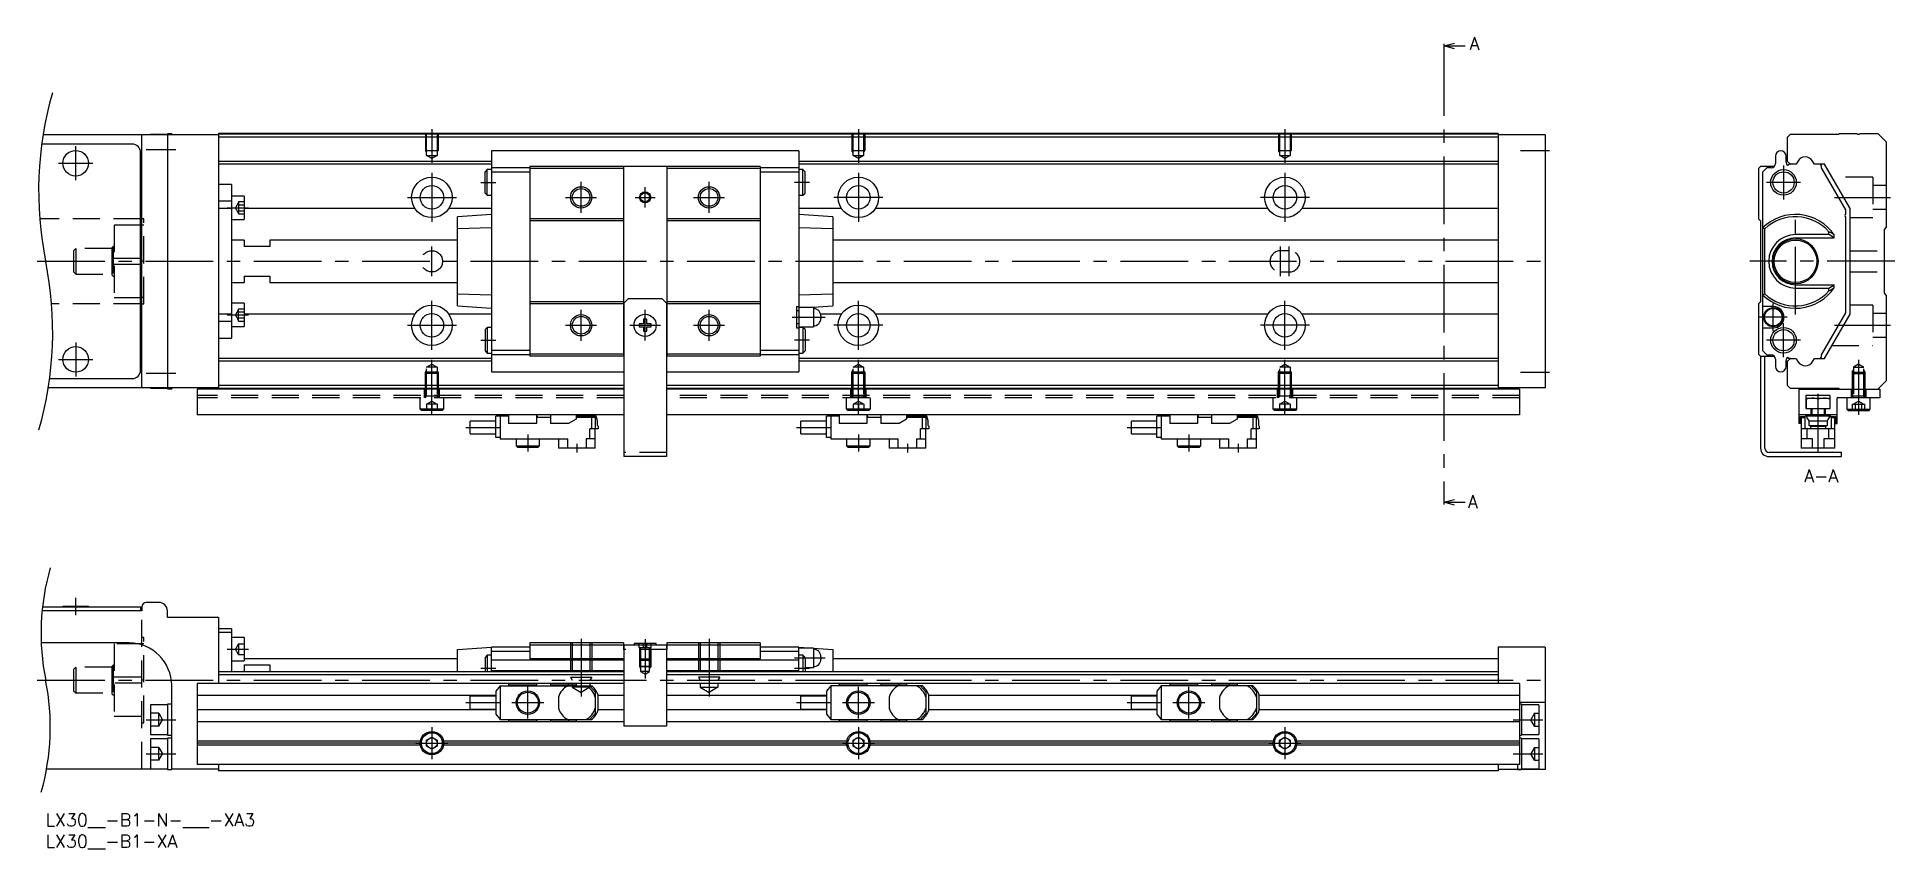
# Model space of a CAD drawing. Extents: x -2 to 434, y -8 to 182.
import ezdxf

# ---------------------------------------------------------------- set-up
doc = ezdxf.new("R2010")
doc.units = 0
doc.header["$LTSCALE"] = 0.5
doc.linetypes.add('CENTER', pattern=[50.8, 31.75, -6.35, 6.35, -6.35])
doc.linetypes.add('DASHED', pattern=[19.05, 12.7, -6.35])
for name, color, linetype in [('MSM_CENTER', 1, 'CENTER'), ('MSM_CONTINUOUS', 7, 'CONTINUOUS'), ('MSM_DASHED', 4, 'DASHED'), ('MSM_NARROW', 5, 'CONTINUOUS'), ('MSM_PART_NUMBER', 7, 'CONTINUOUS')]:
    doc.layers.add(name, color=color, linetype=linetype)
doc.styles.get("Standard").update_dxf_attribs({"font": 'txt.shx', "height": 3, "bigfont": 'bigfont.shx'})

msp = doc.modelspace()

# ---------------------------------------------------------------- linework, layer by layer
at = {"layer": 'MSM_CENTER'}
for p, q in [((327.8, 179.5), (327.8, 73.5)), ((90.54, 160.5), (90.54, 152.59)), ((190.54, 160.5), (190.54, 152.59)), ((290.54, 160.5), (290.54, 152.59)), ((3.04, 152.5), (11.04, 152.5)), ((7.04, 148.5), (7.04, 156.5)), ((23.54, 155.75), (30.54, 155.75)), ((345.79, 155.5), (352.54, 155.5)), ((90.54, 150.25), (90.54, 138.75)), ((125.54, 140.88), (125.54, 148.13)), ((155.54, 140.88), (155.54, 148.13)), ((190.54, 150.25), (190.54, 138.75)), ((290.54, 150.25), (290.54, 138.75)), ((407.44, 152), (407.44, 144)), ((84.79, 144.5), (96.29, 144.5)), ((102.04, 148), (105.54, 148)), ((121.91, 144.5), (129.16, 144.5)), ((138.17, 144.5), (142.9, 144.5)), ((140.54, 142.14), (140.54, 146.87)), ((151.91, 144.5), (159.16, 144.5)), ((179.04, 148), (175.54, 148)), ((196.29, 144.5), (184.79, 144.5)), ((296.29, 144.5), (284.79, 144.5)), ((411.44, 148), (403.44, 148)), ((419.36, 144.5), (432.54, 144.5)), ((42.54, 142.06), (47.54, 142.06)), ((410.24, 117), (410.24, 142)), ((90.54, 126), (90.54, 133)), ((289.54, 126), (289.54, 133)), ((291.54, 126), (291.54, 133)), ((-2, 129.5), (353.54, 129.5)), ((433.54, 129.5), (399.54, 129.5)), ((90.54, 108.75), (90.54, 120.25)), ((125.54, 110.88), (125.54, 118.12)), ((140.54, 110.9), (140.54, 118.1)), ((155.54, 110.88), (155.54, 118.12)), ((190.54, 108.75), (190.54, 120.25)), ((290.54, 108.75), (290.54, 120.25)), ((405.04, 113.15), (405.04, 119.65)), ((42.54, 116.94), (47.54, 116.94)), ((84.79, 114.5), (96.29, 114.5)), ((121.91, 114.5), (129.16, 114.5)), ((136.94, 114.5), (144.14, 114.5)), ((151.91, 114.5), (159.16, 114.5)), ((175.04, 116.4), (182.74, 116.4)), ((196.29, 114.5), (184.79, 114.5)), ((296.29, 114.5), (284.79, 114.5)), ((408.29, 116.4), (401.79, 116.4)), ((407.44, 107), (407.44, 115)), ((419.36, 114.5), (432.54, 114.5)), ((7.04, 110.5), (7.04, 102.5)), ((102.04, 111), (105.54, 111)), ((179.04, 111), (175.54, 111)), ((411.44, 111), (403.44, 111)), ((3.04, 106.5), (11.04, 106.5)), ((90.54, 93.5), (90.54, 106.41)), ((190.54, 93.5), (190.54, 106.41)), ((290.54, 93.5), (290.54, 106.41)), ((425.04, 106.41), (425.04, 93.5)), ((23.54, 103.25), (30.54, 103.25)), ((345.79, 103.5), (352.54, 103.5)), ((415.54, 84.7), (415.54, 98.4)), ((98.54, 90.55), (106.54, 90.55)), ((113.04, 88.9), (113.04, 84.9)), ((176.04, 90.55), (184.04, 90.55)), ((190.54, 88.9), (190.54, 84.9)), ((253.54, 90.55), (261.54, 90.55)), ((268.04, 88.9), (268.04, 84.9)), ((124.54, 86.7), (124.54, 84.7)), ((202.04, 86.7), (202.04, 84.7)), ((279.54, 86.7), (279.54, 84.7)), ((7.04, 46.5), (7.04, 50.6)), ((125.54, 41), (125.54, 27.41)), ((140.54, 40.9), (140.54, 31.69)), ((155.54, 41), (155.54, 27.41)), ((42.54, 38.55), (47.54, 38.55)), ((175.54, 36.5), (182.74, 36.5)), ((-2, 31.3), (353.54, 31.3)), ((102.04, 34.1), (105.54, 34.1)), ((175.54, 34.1), (179.04, 34.1)), ((113.04, 22.25), (113.04, 29.75)), ((190.54, 22.25), (190.54, 29.75)), ((268.04, 22.25), (268.04, 29.75)), ((23.54, 22), (30.54, 22)), ((98.54, 26), (106.54, 26)), ((109.29, 26), (116.79, 26)), ((176.04, 26), (184.04, 26)), ((186.79, 26), (194.29, 26)), ((253.54, 26), (261.54, 26)), ((264.29, 26), (271.79, 26)), ((344.04, 22), (351.04, 22)), ((90.54, 20.25), (90.54, 12.75)), ((190.54, 20.25), (190.54, 12.75)), ((290.54, 20.25), (290.54, 12.75)), ((23.54, 14), (30.54, 14)), ((86.79, 16.5), (94.29, 16.5)), ((186.79, 16.5), (194.29, 16.5)), ((286.79, 16.5), (294.29, 16.5)), ((344.04, 14), (351.04, 14))]:
    msp.add_line(p, q, dxfattribs=at)
at = {"layer": 'MSM_CONTINUOUS'}
for p, q in [((327.8, 180), (330.3, 180.67)), ((327.8, 180.5), (327.8, 179.5)), ((330.3, 179.33), (327.8, 180)), ((327.8, 180), (332.8, 180)), ((20.24, 157), (-0.92, 157)), ((40.54, 159.2), (-0.59, 159.2)), ((22.54, 99.8), (22.54, 159.2)), ((24.54, 159.25), (24.54, 159.2)), ((28.54, 159.25), (24.54, 159.25)), ((29.54, 159.4), (28.54, 159.4)), ((28.54, 159.4), (28.54, 99.6)), ((29.54, 159.4), (29.54, 159.2)), ((340.54, 159.5), (40.54, 159.5)), ((40.54, 159.5), (40.54, 99.5)), ((340.54, 159.3), (40.54, 159.3)), ((340.54, 158.6), (40.54, 158.6)), ((340.54, 159.5), (340.54, 99.5)), ((351.54, 159.2), (340.54, 159.2)), ((351.54, 159.2), (351.54, 99.8)), ((408.34, 158.6), (409.04, 159.3)), ((408.34, 152.95), (408.34, 158.6)), ((409.04, 159.3), (420.34, 159.3)), ((420.34, 159.3), (420.54, 159.5)), ((420.54, 159.5), (424.64, 159.5)), ((425.44, 159.5), (429.54, 159.5)), ((429.54, 159.5), (431.54, 157.5)), ((431.54, 157.5), (431.54, 137.5)), ((22.24, 104), (22.24, 155)), ((104.54, 152.95), (40.54, 152.95)), ((176.54, 155.4), (104.54, 155.4)), ((104.54, 155.4), (104.54, 103.6)), ((176.54, 155.4), (176.54, 103.6)), ((340.54, 152.95), (176.54, 152.95)), ((405.54, 154.15), (405.54, 152.45)), ((408.04, 152.75), (408.04, 154.15)), ((409.04, 152.25), (408.34, 152.95)), ((410.76, 152.9), (410.38, 152.25)), ((410.76, 152.9), (410.38, 152.25)), ((414.69, 152.25), (414.26, 153)), ((414.69, 152.25), (414.26, 153)), ((104.54, 152.25), (40.54, 152.25)), ((103.54, 151), (103.04, 150.5)), ((103.04, 145.5), (103.04, 150.5)), ((104.54, 151), (103.54, 151)), ((103.54, 145), (103.54, 151)), ((113.54, 151.45), (104.54, 151.45)), ((113.54, 150.45), (104.54, 150.45)), ((167.54, 151.75), (113.54, 151.75)), ((113.54, 151.75), (113.54, 107.25)), ((135.44, 151.25), (113.54, 151.25)), ((135.44, 151.75), (135.44, 107.25)), ((145.64, 151.75), (145.64, 107.25)), ((167.54, 151.25), (145.64, 151.25)), ((167.54, 151.75), (167.54, 107.25)), ((176.54, 151.45), (167.54, 151.45)), ((176.54, 150.45), (167.54, 150.45)), ((340.54, 152.25), (176.54, 152.25)), ((177.54, 151), (176.54, 151)), ((178.04, 150.5), (177.54, 151)), ((177.54, 145), (177.54, 151)), ((178.04, 145.5), (178.04, 150.5)), ((402.04, 151.75), (401.54, 151.25)), ((401.54, 151.25), (401.54, 139.5)), ((405.25, 151.75), (402.04, 151.75)), ((403.54, 151.45), (402.54, 150.45)), ((402.54, 150.45), (402.54, 108.55)), ((404.54, 151.45), (403.54, 151.45)), ((408.84, 152.3), (408.99, 152.3)), ((408.99, 152.3), (408.84, 152.3)), ((409.04, 152.25), (408.99, 152.3)), ((410.38, 152.25), (409.04, 152.25)), ((410.38, 152.25), (409.04, 152.25)), ((416.09, 152.25), (414.69, 152.25)), ((417.04, 152.25), (414.69, 152.25)), ((416.37, 151.4), (416.37, 151.8)), ((422.04, 141.59), (416.37, 151.4)), ((423.04, 141.86), (417.04, 152.25)), ((22.24, 147.7), (22.54, 147.7)), ((43.54, 147.5), (40.54, 147.5)), ((43.54, 147.5), (43.54, 111.5)), ((46.54, 144.81), (43.54, 144.81)), ((46.54, 144.81), (46.54, 139.31)), ((103.04, 145.5), (103.54, 145)), ((103.54, 145), (104.54, 145)), ((176.54, 145), (177.54, 145)), ((177.54, 145), (178.04, 145.5)), ((22.54, 139.5), (22.24, 139.5)), ((43.54, 143.63), (40.54, 143.63)), ((43.54, 141.88), (40.54, 141.88)), ((86.59, 141.86), (46.54, 141.86)), ((104.54, 141.86), (94.48, 141.86)), ((104.54, 140.5), (96.54, 139.97)), ((96.54, 119.03), (96.54, 139.97)), ((135.44, 139.5), (113.54, 139.5)), ((167.54, 139.5), (145.64, 139.5)), ((186.59, 141.86), (176.54, 141.86)), ((184.54, 139.97), (176.54, 140.5)), ((184.54, 139.97), (184.54, 119.03)), ((286.59, 141.86), (194.48, 141.86)), ((340.54, 141.86), (294.48, 141.86)), ((401.54, 139.5), (402.04, 139)), ((422.04, 140.65), (422.04, 141.59)), ((422.04, 117.41), (422.04, 139.85)), ((423.04, 117.14), (423.04, 141.86)), ((22.54, 138), (22.24, 138)), ((22.54, 137.97), (22.24, 137.97)), ((43.54, 139.31), (46.54, 139.31)), ((104.54, 137.36), (96.54, 137.1)), ((135.44, 139), (113.54, 139)), ((167.54, 139), (145.64, 139)), ((184.54, 137.1), (176.54, 137.36)), ((402.04, 139), (402.04, 120)), ((403.04, 137.1), (402.54, 137.36)), ((403.04, 121.9), (403.04, 137.1)), ((418.08, 135.76), (410.24, 135.76)), ((418.08, 135.76), (418.08, 136.43)), ((419.34, 135), (418.08, 135.76)), ((419.34, 135), (419.34, 135.68)), ((431.54, 137.5), (431.04, 137)), ((431.04, 137), (431.04, 122)), ((46.54, 134.5), (43.54, 134.5)), ((46.54, 134.5), (46.54, 133)), ((52.54, 133), (46.54, 133)), ((52.54, 134.5), (52.54, 133)), ((96.54, 134.5), (52.54, 134.5)), ((340.54, 134.5), (184.54, 134.5)), ((410.24, 135), (419.34, 135)), ((22.24, 130.22), (22.54, 130.22)), ((22.54, 128.78), (22.24, 128.78)), ((43.54, 124.5), (46.54, 124.5)), ((46.54, 126), (52.54, 126)), ((46.54, 126), (46.54, 124.5)), ((52.54, 126), (52.54, 124.5)), ((52.54, 124.5), (96.54, 124.5)), ((184.54, 124.5), (340.54, 124.5)), ((410.24, 124), (419.34, 124)), ((410.24, 123.24), (418.08, 123.24)), ((418.08, 123.24), (419.34, 124)), ((418.08, 122.57), (418.08, 123.24)), ((419.34, 123.32), (419.34, 124)), ((431.04, 122), (431.54, 121.5)), ((22.54, 121.03), (22.24, 121.03)), ((22.54, 121), (22.24, 121)), ((22.54, 119.5), (22.24, 119.5)), ((46.54, 119.69), (43.54, 119.69)), ((46.54, 119.69), (46.54, 114.19)), ((96.54, 121.9), (104.54, 121.64)), ((96.54, 119.03), (104.54, 118.5)), ((135.44, 120), (113.54, 120)), ((135.44, 119.5), (113.54, 119.5)), ((135.54, 119.7), (136.54, 120.7)), ((135.54, 119.7), (135.54, 83.7)), ((144.54, 120.7), (136.54, 120.7)), ((144.54, 120.7), (145.54, 119.7)), ((145.54, 119.7), (145.54, 83.7)), ((167.54, 120), (145.64, 120)), ((167.54, 119.5), (145.64, 119.5)), ((176.04, 118.9), (176.04, 113.9)), ((176.04, 118.9), (176.54, 118.9)), ((176.54, 117.9), (176.04, 117.9)), ((176.54, 121.64), (184.54, 121.9)), ((179.99, 118.65), (176.54, 118.65)), ((178.8, 118.65), (184.54, 119.03)), ((179.99, 118.65), (179.99, 114.15)), ((402.04, 120), (401.54, 119.5)), ((401.54, 119.5), (401.54, 107.75)), ((402.54, 121.64), (403.04, 121.9)), ((405.04, 118.9), (402.54, 118.9)), ((431.54, 121.5), (431.54, 101.5)), ((43.54, 117.12), (40.54, 117.12)), ((43.54, 115.37), (40.54, 115.37)), ((43.54, 114.19), (46.54, 114.19)), ((86.59, 117.14), (46.54, 117.14)), ((104.54, 117.14), (94.48, 117.14)), ((103.54, 114), (103.04, 113.5)), ((103.04, 113.5), (103.04, 108.5)), ((103.54, 114), (103.54, 108)), ((104.54, 114), (103.54, 114)), ((140.17, 114.87), (139.14, 114.87)), ((139.14, 114.13), (140.17, 114.13)), ((140.17, 115.9), (140.17, 114.87)), ((140.17, 114.13), (140.17, 113.1)), ((140.91, 114.87), (140.91, 115.9)), ((141.94, 114.87), (140.91, 114.87)), ((140.91, 114.13), (141.94, 114.13)), ((140.91, 113.1), (140.91, 114.13)), ((176.04, 114.9), (176.54, 114.9)), ((176.04, 113.9), (176.54, 113.9)), ((176.54, 114.15), (179.99, 114.15)), ((177.54, 114), (176.54, 114)), ((177.54, 114), (177.54, 108)), ((178.04, 113.5), (177.54, 114)), ((178.04, 113.5), (178.04, 108.5)), ((186.59, 117.14), (181.68, 117.14)), ((181.74, 116.7), (181.74, 116.1)), ((286.59, 117.14), (194.48, 117.14)), ((340.54, 117.14), (294.48, 117.14)), ((402.54, 113.9), (405.04, 113.9)), ((416.37, 107.6), (422.04, 117.41)), ((417.04, 106.75), (423.04, 117.14)), ((22.54, 111.3), (22.24, 111.3)), ((40.54, 111.5), (43.54, 111.5)), ((104.54, 106.75), (40.54, 106.75)), ((104.54, 106.05), (40.54, 106.05)), ((103.04, 108.5), (103.54, 108)), ((103.54, 108), (104.54, 108)), ((113.54, 108.55), (104.54, 108.55)), ((113.54, 107.55), (104.54, 107.55)), ((135.44, 107.75), (113.54, 107.75)), ((135.54, 107.25), (113.54, 107.25)), ((167.54, 107.25), (145.54, 107.25)), ((167.54, 107.75), (145.64, 107.75)), ((176.54, 108.55), (167.54, 108.55)), ((176.54, 107.55), (167.54, 107.55)), ((176.54, 108), (177.54, 108)), ((340.54, 106.75), (176.54, 106.75)), ((340.54, 106.05), (176.54, 106.05)), ((177.54, 108), (178.04, 108.5)), ((401.54, 107.75), (402.04, 107.25)), ((402.04, 107.25), (402.04, 85.7)), ((402.04, 107.25), (405.25, 107.25)), ((402.54, 108.55), (403.54, 107.55)), ((403.04, 85.7), (403.04, 107.25)), ((403.54, 107.55), (404.54, 107.55)), ((405.54, 106.55), (405.54, 104.85)), ((408.04, 104.85), (408.04, 106.25)), ((408.34, 106.05), (409.04, 106.75)), ((408.34, 100.4), (408.34, 106.05)), ((408.99, 106.7), (408.84, 106.7)), ((408.84, 106.7), (408.99, 106.7)), ((409.04, 106.75), (408.99, 106.7)), ((409.04, 106.75), (410.38, 106.75)), ((410.38, 106.75), (410.81, 106)), ((414.32, 106.1), (414.69, 106.75)), ((414.69, 106.75), (417.04, 106.75)), ((416.37, 107.2), (416.37, 107.6)), ((0.92, 102), (20.24, 102)), ((135.54, 100.4), (40.54, 100.4)), ((104.54, 103.6), (135.54, 103.6)), ((145.54, 103.6), (176.54, 103.6)), ((340.54, 100.4), (145.54, 100.4)), ((409.04, 99.7), (408.34, 100.4)), ((431.54, 101.5), (429.54, 99.5)), ((40.54, 99.8), (0.59, 99.8)), ((24.54, 99.8), (24.54, 99.75)), ((24.54, 99.75), (28.54, 99.75)), ((28.54, 99.6), (29.54, 99.6)), ((29.54, 99.8), (29.54, 99.6)), ((35.54, 99.5), (35.54, 93.5)), ((135.54, 99.5), (35.54, 99.5)), ((135.54, 99.7), (40.54, 99.7)), ((340.54, 99.7), (145.54, 99.7)), ((345.54, 99.5), (145.54, 99.5)), ((351.54, 99.8), (340.54, 99.8)), ((345.54, 99.5), (345.54, 93.5)), ((420.34, 99.7), (409.04, 99.7)), ((411.04, 99.5), (411.04, 91.5)), ((411.04, 99.5), (430.04, 99.5)), ((412.69, 98), (412.69, 95)), ((418.39, 98), (412.69, 98)), ((412.79, 95), (412.79, 97.4)), ((412.79, 97.4), (418.29, 97.4)), ((413.42, 97.33), (412.79, 97.15)), ((414.06, 97.4), (413.42, 97.33)), ((414.16, 97.4), (414.06, 97.4)), ((414.52, 97.38), (414.16, 97.4)), ((414.86, 97.33), (414.52, 97.38)), ((415.54, 97.15), (414.86, 97.33)), ((416.17, 97.33), (415.54, 97.15)), ((415.54, 95), (415.54, 97.15)), ((416.81, 97.4), (416.17, 97.33)), ((416.91, 97.4), (416.81, 97.4)), ((417.27, 97.38), (416.91, 97.4)), ((417.61, 97.33), (417.27, 97.38)), ((418.29, 97.15), (417.61, 97.33)), ((418.29, 97.4), (418.29, 95)), ((418.39, 95), (418.39, 98)), ((420.04, 91.5), (420.04, 97.5)), ((430.04, 97.5), (420.04, 97.5)), ((420.54, 99.5), (420.34, 99.7)), ((422.29, 97.5), (422.29, 94.8)), ((427.79, 94.8), (427.79, 97.5)), ((430.04, 99.5), (430.04, 97.5)), ((135.54, 93.5), (35.54, 93.5)), ((99.54, 89.05), (99.54, 92.05)), ((105.54, 92.05), (99.54, 92.05)), ((108.54, 93.2), (105.54, 93.2)), ((105.54, 88.2), (105.54, 93.2)), ((106.54, 93.2), (106.54, 87.9)), ((108.54, 93.5), (108.54, 91.5)), ((115.04, 91.5), (108.54, 91.5)), ((115.04, 93.5), (115.04, 91.5)), ((115.29, 93.2), (115.04, 93.2)), ((115.29, 92.9), (115.29, 93.2)), ((118.34, 92.9), (115.29, 92.9)), ((118.34, 93.5), (118.34, 91.5)), ((122.58, 91.5), (118.34, 91.5)), ((124.34, 92.51), (122.58, 91.5)), ((124.34, 93.5), (124.34, 92.51)), ((129.08, 93.2), (124.34, 93.2)), ((128.91, 92.9), (124.34, 92.9)), ((127.98, 92.9), (127.98, 90.25)), ((128.83, 92.9), (128.83, 90.25)), ((128.91, 92.9), (128.91, 93.2)), ((129.39, 92.11), (129.08, 93.2)), ((129.39, 91), (129.39, 92.11)), ((345.54, 93.5), (145.54, 93.5)), ((177.04, 89.05), (177.04, 92.05)), ((183.04, 92.05), (177.04, 92.05)), ((186.04, 93.2), (183.04, 93.2)), ((183.04, 88.2), (183.04, 93.2)), ((184.04, 93.2), (184.04, 87.9)), ((186.04, 93.5), (186.04, 91.5)), ((192.54, 91.5), (186.04, 91.5)), ((192.54, 93.5), (192.54, 91.5)), ((192.79, 93.2), (192.54, 93.2)), ((192.79, 92.9), (192.79, 93.2)), ((195.84, 92.9), (192.79, 92.9)), ((195.84, 93.5), (195.84, 91.5)), ((200.08, 91.5), (195.84, 91.5)), ((201.84, 92.51), (200.08, 91.5)), ((201.84, 93.5), (201.84, 92.51)), ((206.58, 93.2), (201.84, 93.2)), ((206.41, 92.9), (201.84, 92.9)), ((205.48, 92.9), (205.48, 90.25)), ((206.33, 92.9), (206.33, 90.25)), ((206.41, 92.9), (206.41, 93.2)), ((206.89, 92.11), (206.58, 93.2)), ((206.89, 91), (206.89, 92.11)), ((254.54, 89.05), (254.54, 92.05)), ((260.54, 92.05), (254.54, 92.05)), ((263.54, 93.2), (260.54, 93.2)), ((260.54, 88.2), (260.54, 93.2)), ((261.54, 93.2), (261.54, 87.9)), ((263.54, 93.5), (263.54, 91.5)), ((270.04, 91.5), (263.54, 91.5)), ((270.04, 93.5), (270.04, 91.5)), ((270.29, 93.2), (270.04, 93.2)), ((270.29, 92.9), (270.29, 93.2)), ((273.34, 92.9), (270.29, 92.9)), ((273.34, 93.5), (273.34, 91.5)), ((277.58, 91.5), (273.34, 91.5)), ((279.34, 92.51), (277.58, 91.5)), ((279.34, 93.5), (279.34, 92.51)), ((284.08, 93.2), (279.34, 93.2)), ((283.91, 92.9), (279.34, 92.9)), ((282.98, 92.9), (282.98, 90.25)), ((283.83, 92.9), (283.83, 90.25)), ((283.91, 92.9), (283.91, 93.2)), ((284.39, 92.11), (284.08, 93.2)), ((284.39, 91), (284.39, 92.11)), ((420.04, 93.5), (411.04, 93.5)), ((411.44, 92.51), (411.04, 92.51)), ((411.44, 91.5), (411.04, 91.5)), ((411.44, 91.5), (411.44, 93.1)), ((411.44, 93.1), (412.54, 93.1)), ((411.59, 93.1), (411.59, 85.7)), ((411.59, 92.9), (412.54, 92.9)), ((412.43, 92.9), (412.43, 90.25)), ((418.54, 93.2), (412.54, 93.2)), ((412.54, 92.9), (412.54, 93.2)), ((412.69, 95), (418.39, 95)), ((413, 92.82), (412.81, 93.2)), ((413.42, 92.11), (413, 92.82)), ((413.42, 92.11), (417.66, 92.11)), ((413.42, 91), (413.42, 92.11)), ((413.84, 95), (413.84, 93.5)), ((414.04, 95), (414.04, 93.5)), ((417.04, 93.5), (417.04, 95)), ((417.24, 93.5), (417.24, 95)), ((417.86, 92.43), (417.66, 92.11)), ((417.66, 92.11), (417.66, 91)), ((418.27, 93.2), (417.86, 92.43)), ((418.54, 93.2), (418.54, 92.9)), ((418.54, 93.1), (419.64, 93.1)), ((418.54, 92.9), (419.49, 92.9)), ((418.64, 92.9), (418.64, 90.25)), ((419.49, 85.7), (419.49, 93.1)), ((419.64, 93.1), (419.64, 91.5)), ((419.64, 92.51), (420.04, 92.51)), ((419.64, 91.5), (420.04, 91.5)), ((422.29, 94.8), (422.59, 94.5)), ((422.29, 94.8), (427.79, 94.8)), ((422.59, 94.5), (427.49, 94.5)), ((427.49, 94.5), (427.79, 94.8)), ((99.54, 89.05), (105.54, 89.05)), ((106.54, 88.2), (105.54, 88.2)), ((106.54, 87.9), (122.38, 87.9)), ((110.29, 87.9), (110.29, 86.2)), ((115.79, 86.2), (115.79, 87.9)), ((120.24, 87.9), (120.24, 85.7)), ((122.38, 85.7), (122.38, 87.9)), ((128.84, 87.9), (126.69, 87.9)), ((126.69, 87.9), (126.69, 85.7)), ((127.6, 87.9), (127.6, 90.25)), ((129.54, 90.25), (127.6, 90.25)), ((128.84, 85.7), (128.84, 90.25)), ((129.54, 90.85), (129.39, 91)), ((129.54, 90.85), (129.54, 90.25)), ((177.04, 89.05), (183.04, 89.05)), ((184.04, 88.2), (183.04, 88.2)), ((184.04, 87.9), (199.88, 87.9)), ((187.79, 87.9), (187.79, 86.2)), ((193.29, 86.2), (193.29, 87.9)), ((197.74, 87.9), (197.74, 85.7)), ((199.88, 85.7), (199.88, 87.9)), ((204.19, 87.9), (206.34, 87.9)), ((204.19, 87.9), (204.19, 85.7)), ((207.04, 90.25), (205.1, 90.25)), ((205.1, 87.9), (205.1, 90.25)), ((206.34, 85.7), (206.34, 90.25)), ((207.04, 90.85), (206.89, 91)), ((207.04, 90.85), (207.04, 90.25)), ((254.54, 89.05), (260.54, 89.05)), ((261.54, 88.2), (260.54, 88.2)), ((261.54, 87.9), (277.38, 87.9)), ((265.29, 87.9), (265.29, 86.2)), ((270.79, 86.2), (270.79, 87.9)), ((275.24, 87.9), (275.24, 85.7)), ((277.38, 85.7), (277.38, 87.9)), ((281.69, 87.9), (283.84, 87.9)), ((281.69, 87.9), (281.69, 85.7)), ((284.54, 90.25), (282.6, 90.25)), ((282.6, 87.9), (282.6, 90.25)), ((283.84, 85.7), (283.84, 90.25)), ((284.54, 90.85), (284.39, 91)), ((284.54, 90.85), (284.54, 90.25)), ((419.49, 90.25), (411.59, 90.25)), ((414.21, 87.9), (411.59, 87.9)), ((412.99, 87.9), (412.99, 90.25)), ((413.42, 91), (417.66, 91)), ((413.78, 90.85), (413.42, 91)), ((413.78, 90.85), (417.3, 90.85)), ((413.78, 90.85), (413.78, 90.25)), ((414.21, 85.7), (414.21, 87.9)), ((419.49, 87.9), (416.86, 87.9)), ((416.86, 87.9), (416.86, 85.7)), ((417.66, 91), (417.3, 90.85)), ((417.3, 90.85), (417.3, 90.25)), ((418.09, 87.9), (418.09, 90.25)), ((110.29, 86.2), (110.59, 85.9)), ((110.29, 86.2), (115.79, 86.2)), ((110.59, 85.9), (115.49, 85.9)), ((115.49, 85.9), (115.79, 86.2)), ((128.84, 85.7), (120.24, 85.7)), ((145.54, 83.7), (135.54, 83.7)), ((187.79, 86.2), (193.29, 86.2)), ((187.79, 86.2), (188.09, 85.9)), ((188.09, 85.9), (192.99, 85.9)), ((192.99, 85.9), (193.29, 86.2)), ((206.34, 85.7), (197.74, 85.7)), ((265.29, 86.2), (270.79, 86.2)), ((265.29, 86.2), (265.59, 85.9)), ((265.59, 85.9), (270.49, 85.9)), ((270.49, 85.9), (270.79, 86.2)), ((283.84, 85.7), (275.24, 85.7)), ((421.04, 84.7), (404.04, 84.7)), ((404.04, 83.7), (421.04, 83.7)), ((419.49, 85.7), (411.59, 85.7)), ((421.04, 83.7), (421.04, 84.7)), ((327.8, 73), (330.3, 73.67)), ((327.8, 73.5), (327.8, 72.5)), ((330.3, 72.33), (327.8, 73)), ((327.8, 73), (332.8, 73)), ((-0.75, 48.5), (22.24, 48.5)), ((4.04, 48.6), (10.04, 48.6)), ((4.04, 48.6), (4.04, 48.5)), ((10.04, 48.5), (10.04, 48.6)), ((22.24, 48.5), (22.24, 47.5)), ((22.54, 48.5), (22.54, 47.5)), ((26.54, 49.5), (23.54, 49.5)), ((22.54, 47.5), (-0.85, 47.5)), ((28.54, 46.01), (28.54, 47.5)), ((40.54, 46.01), (28.54, 46.01)), ((40.54, 46.01), (40.54, 30.5)), ((19.54, 40), (-1.05, 40)), ((43.54, 43.3), (40.54, 43.3)), ((43.54, 42.45), (40.54, 42.45)), ((43.54, 43.3), (43.54, 33.2)), ((46.54, 41.3), (43.54, 41.3)), ((46.54, 41.3), (46.54, 35.8)), ((113.54, 40), (113.54, 36.29)), ((135.44, 40), (113.54, 40)), ((135.44, 39.5), (113.54, 39.5)), ((135.44, 40), (135.44, 38.5)), ((145.54, 39.5), (135.54, 39.5)), ((135.54, 39.5), (135.54, 20.5)), ((137.94, 39.9), (137.94, 39.5)), ((143.14, 39.9), (137.94, 39.9)), ((143.14, 39.5), (143.14, 39.9)), ((145.54, 39.5), (145.54, 20.5)), ((167.54, 40), (145.64, 40)), ((145.64, 40), (145.64, 38.5)), ((167.54, 39.5), (145.64, 39.5)), ((167.54, 40), (167.54, 36.29)), ((43.54, 35.8), (46.54, 35.8)), ((96.54, 36.3), (46.54, 36.3)), ((46.54, 34.87), (52.54, 34.87)), ((46.54, 34.87), (46.54, 33.2)), ((52.54, 34.87), (52.54, 33.2)), ((96.54, 38.5), (104.54, 39)), ((96.54, 33.2), (96.54, 38.5)), ((103.54, 37.1), (103.04, 36.6)), ((103.04, 36.6), (103.04, 33.2)), ((104.54, 37.1), (103.54, 37.1)), ((103.54, 37.1), (103.54, 33.2)), ((113.54, 39), (104.54, 39)), ((104.54, 33.2), (104.54, 39)), ((113.54, 38), (104.54, 38)), ((135.54, 36), (104.54, 36)), ((135.54, 36.29), (113.54, 36.29)), ((135.54, 38.5), (135.44, 38.5)), ((145.64, 38.5), (145.54, 38.5)), ((167.54, 36.29), (145.54, 36.29)), ((176.54, 36), (145.54, 36)), ((176.54, 39), (167.54, 39)), ((176.54, 38), (167.54, 38)), ((176.54, 39), (184.54, 38.5)), ((176.54, 33.2), (176.54, 39)), ((179.99, 38.75), (176.54, 38.75)), ((177.54, 37.1), (176.54, 37.1)), ((178.04, 36.6), (177.54, 37.1)), ((177.54, 37.1), (177.54, 33.2)), ((178.04, 36.6), (178.04, 33.2)), ((179.99, 38.75), (179.99, 34.25)), ((181.74, 36.8), (181.74, 36.2)), ((184.54, 38.5), (184.54, 33.2)), ((340.54, 36.3), (184.54, 36.3)), ((340.54, 39), (340.54, 30.5)), ((351.54, 39), (340.54, 39)), ((351.54, 39), (351.54, 10.3)), ((35.54, 30.5), (35.54, 11.5)), ((135.54, 30.5), (35.54, 30.5)), ((135.54, 33.2), (40.54, 33.2)), ((135.54, 32.5), (40.54, 32.5)), ((135.54, 33.5), (104.54, 33.5)), ((108.54, 30.5), (108.54, 29.95)), ((115.04, 30.5), (115.04, 29.95)), ((118.34, 30.5), (118.34, 29.95)), ((122.58, 30.1), (122.58, 30.5)), ((124.34, 30.5), (124.34, 29.95)), ((176.54, 33.5), (145.54, 33.5)), ((340.54, 33.2), (145.54, 33.2)), ((340.54, 32.5), (145.54, 32.5)), ((345.54, 30.5), (145.54, 30.5)), ((178.04, 34.25), (179.99, 34.25)), ((186.04, 30.5), (186.04, 29.95)), ((192.54, 30.5), (192.54, 29.95)), ((195.84, 30.5), (195.84, 29.95)), ((200.08, 30.1), (200.08, 30.5)), ((201.84, 30.5), (201.84, 29.95)), ((263.54, 30.5), (263.54, 29.95)), ((270.04, 30.5), (270.04, 29.95)), ((273.34, 30.5), (273.34, 29.95)), ((277.58, 30.1), (277.58, 30.5)), ((279.34, 30.5), (279.34, 29.95)), ((345.54, 30.5), (345.54, 11.5)), ((29.54, 10.35), (29.54, 30)), ((105.54, 27.7), (35.54, 27.7)), ((99.54, 24.5), (99.54, 27.5)), ((105.54, 27.5), (99.54, 27.5)), ((106.54, 29.95), (105.54, 28.7)), ((105.54, 28.7), (105.54, 23.3)), ((106.54, 29.95), (127.98, 29.95)), ((106.54, 29.95), (106.54, 22.05)), ((115.04, 30.1), (108.54, 30.1)), ((124.34, 30.1), (118.34, 30.1)), ((120.24, 27.33), (120.24, 24.67)), ((128.84, 28.55), (127.6, 29.95)), ((128.84, 28.55), (128.84, 23.45)), ((129.54, 24.24), (129.54, 27.76)), ((135.54, 27.7), (129.54, 27.7)), ((183.04, 27.7), (145.54, 27.7)), ((177.04, 24.5), (177.04, 27.5)), ((183.04, 27.5), (177.04, 27.5)), ((184.04, 29.95), (183.04, 28.7)), ((183.04, 28.7), (183.04, 23.3)), ((205.48, 29.95), (184.04, 29.95)), ((184.04, 29.95), (184.04, 22.05)), ((192.54, 30.1), (186.04, 30.1)), ((201.84, 30.1), (195.84, 30.1)), ((197.74, 27.33), (197.74, 24.67)), ((206.34, 28.55), (205.1, 29.95)), ((206.34, 28.55), (206.34, 23.45)), ((207.04, 24.24), (207.04, 27.76)), ((260.54, 27.7), (207.04, 27.7)), ((254.54, 24.5), (254.54, 27.5)), ((260.54, 27.5), (254.54, 27.5)), ((261.54, 29.95), (260.54, 28.7)), ((260.54, 28.7), (260.54, 23.3)), ((282.98, 29.95), (261.54, 29.95)), ((261.54, 29.95), (261.54, 22.05)), ((270.04, 30.1), (263.54, 30.1)), ((279.34, 30.1), (273.34, 30.1)), ((275.24, 27.33), (275.24, 24.67)), ((283.84, 28.55), (282.6, 29.95)), ((283.84, 28.55), (283.84, 23.45)), ((284.54, 24.24), (284.54, 27.76)), ((345.54, 27.7), (284.54, 27.7)), ((28.54, 25.5), (24.54, 25.5)), ((24.54, 25.5), (24.54, 18.5)), ((29.54, 25.65), (28.54, 25.65)), ((28.54, 25.65), (28.54, 18.35)), ((105.54, 24.3), (35.54, 24.3)), ((99.54, 24.5), (105.54, 24.5)), ((105.54, 23.3), (106.54, 22.05)), ((106.54, 22.05), (127.98, 22.05)), ((108.54, 22.05), (108.54, 21.5)), ((115.04, 21.9), (108.54, 21.9)), ((115.04, 22.05), (115.04, 21.5)), ((118.34, 22.05), (118.34, 21.5)), ((124.34, 21.9), (118.34, 21.9)), ((122.58, 21.9), (122.58, 21.5)), ((124.34, 22.05), (124.34, 21.5)), ((127.6, 22.05), (128.84, 23.45)), ((135.54, 24.3), (129.54, 24.3)), ((183.04, 24.3), (145.54, 24.3)), ((177.04, 24.5), (183.04, 24.5)), ((183.04, 23.3), (184.04, 22.05)), ((184.04, 22.05), (205.48, 22.05)), ((186.04, 22.05), (186.04, 21.5)), ((192.54, 21.9), (186.04, 21.9)), ((192.54, 22.05), (192.54, 21.5)), ((195.84, 22.05), (195.84, 21.5)), ((201.84, 21.9), (195.84, 21.9)), ((200.08, 21.9), (200.08, 21.5)), ((201.84, 22.05), (201.84, 21.5)), ((205.1, 22.05), (206.34, 23.45)), ((260.54, 24.3), (207.04, 24.3)), ((254.54, 24.5), (260.54, 24.5)), ((260.54, 23.3), (261.54, 22.05)), ((261.54, 22.05), (282.98, 22.05)), ((263.54, 22.05), (263.54, 21.5)), ((270.04, 21.9), (263.54, 21.9)), ((270.04, 22.05), (270.04, 21.5)), ((273.34, 22.05), (273.34, 21.5)), ((279.34, 21.9), (273.34, 21.9)), ((277.58, 21.9), (277.58, 21.5)), ((279.34, 22.05), (279.34, 21.5)), ((282.6, 22.05), (283.84, 23.45)), ((345.54, 24.3), (284.54, 24.3)), ((351.54, 26), (345.54, 26)), ((346.04, 25.65), (345.54, 25.65)), ((346.04, 25.65), (346.04, 18.35)), ((350.04, 25.5), (346.04, 25.5)), ((350.04, 25.5), (350.04, 18.5)), ((24.54, 18.5), (28.54, 18.5)), ((28.54, 17.5), (24.54, 17.5)), ((24.54, 17.5), (24.54, 10.5)), ((28.54, 18.35), (29.54, 18.35)), ((29.54, 17.65), (28.54, 17.65)), ((28.54, 17.65), (28.54, 10.35)), ((135.54, 21.5), (35.54, 21.5)), ((89.29, 17.22), (90.54, 17.94)), ((90.54, 17.94), (91.79, 17.22)), ((145.54, 20.5), (135.54, 20.5)), ((345.54, 21.5), (145.54, 21.5)), ((189.29, 17.22), (190.54, 17.94)), ((190.54, 17.94), (191.79, 17.22)), ((289.29, 17.22), (290.54, 17.94)), ((290.54, 17.94), (291.79, 17.22)), ((345.54, 18.35), (346.04, 18.35)), ((346.04, 17.65), (345.54, 17.65)), ((346.04, 18.5), (350.04, 18.5)), ((346.04, 17.65), (346.04, 10.35)), ((350.04, 17.5), (346.04, 17.5)), ((350.04, 17.5), (350.04, 10.5)), ((87.83, 17), (35.54, 17)), ((87.79, 16.5), (35.54, 16.5)), ((87.83, 16), (35.54, 16)), ((89.29, 15.78), (89.29, 17.22)), ((90.54, 15.06), (89.29, 15.78)), ((91.79, 15.78), (90.54, 15.06)), ((91.79, 17.22), (91.79, 15.78)), ((187.83, 17), (93.24, 17)), ((187.83, 16), (93.24, 16)), ((187.79, 16.5), (93.29, 16.5)), ((189.29, 15.78), (189.29, 17.22)), ((190.54, 15.06), (189.29, 15.78)), ((191.79, 15.78), (190.54, 15.06)), ((191.79, 17.22), (191.79, 15.78)), ((287.83, 17), (193.24, 17)), ((287.83, 16), (193.24, 16)), ((287.79, 16.5), (193.29, 16.5)), ((289.29, 15.78), (289.29, 17.22)), ((290.54, 15.06), (289.29, 15.78)), ((291.79, 15.78), (290.54, 15.06)), ((291.79, 17.22), (291.79, 15.78)), ((345.54, 17), (293.24, 17)), ((345.54, 16), (293.24, 16)), ((345.54, 16.5), (293.29, 16.5)), ((0.23, 10.5), (28.54, 10.5)), ((28.54, 10.35), (29.54, 10.35)), ((29.54, 10.5), (40.54, 10.5)), ((345.54, 11.5), (35.54, 11.5)), ((40.54, 11.5), (40.54, 10)), ((340.54, 10), (40.54, 10)), ((340.54, 11.5), (340.54, 10)), ((351.54, 10.3), (340.54, 10.3)), ((345.04, 11.5), (345.04, 10.3)), ((345.04, 10.35), (346.04, 10.35)), ((346.04, 10.5), (350.04, 10.5))]:
    msp.add_line(p, q, dxfattribs=at)
for centre, radius in [((7.04, 152.5), 3), ((90.54, 144.5), 4.75), ((190.54, 144.5), 4.75), ((290.54, 144.5), 4.75), ((407.44, 148), 3), ((407.44, 148), 2.5), ((90.54, 144.5), 2.75), ((125.54, 144.5), 2.07), ((140.54, 144.5), 1.06), ((155.54, 144.5), 2.07), ((190.54, 144.5), 2.75), ((290.54, 144.5), 2.75), ((410.24, 129.5), 5.3), ((410.24, 129.5), 5), ((90.54, 114.5), 4.75), ((190.54, 114.5), 4.75), ((290.54, 114.5), 4.75), ((405.04, 116.4), 2.25), ((405.04, 116.4), 2.05), ((90.54, 114.5), 2.75), ((125.54, 114.5), 2.07), ((140.54, 114.5), 2.6), ((155.54, 114.5), 2.07), ((190.54, 114.5), 2.75), ((290.54, 114.5), 2.75), ((407.44, 111), 3), ((407.44, 111), 2.5), ((7.04, 106.5), 3), ((113.04, 26), 2.75), ((113.04, 26), 2.45), ((190.54, 26), 2.75), ((190.54, 26), 2.45), ((268.04, 26), 2.75), ((268.04, 26), 2.45), ((90.54, 16.5), 2.75), ((90.54, 16.5), 2.45), ((90.54, 16.5), 1.25), ((190.54, 16.5), 2.75), ((190.54, 16.5), 2.45), ((190.54, 16.5), 1.25), ((290.54, 16.5), 2.75), ((290.54, 16.5), 2.45), ((290.54, 16.5), 1.25)]:
    msp.add_circle(centre, radius, dxfattribs=at)
for centre, radius, start, end in [((20.24, 155), 2, 0, 90), ((425.04, 159.8), 0.5, 216.8699, 323.1301), ((404.54, 152.45), 1, 270, 0), ((406.79, 154.15), 1.25, 0, 180), ((409.04, 152.75), 1, 180, 228.766), ((412.69, 151.85), 2.2, 93.981, 151.4552), ((412.38, 151.85), 2.2, 31.4553, 86.019), ((412.38, 151.85), 2.2, 31.4553, 86.019), ((408.84, 151.8), 0.5, 90, 156.6746), ((415.87, 151.8), 0.5, 0, 64.1581), ((410.24, 129.5), 11, 34.1804, 134.427), ((410.24, 129.5), 10.47, 41.4448, 133.4287), ((422.34, 140.25), 0.5, 126.8699, 233.1301), ((410.24, 129.5), 6.26, 90, 270), ((414.19, 128.5), 8.84, 54.3755, 63.8517), ((410.24, 129.5), 5.5, 90, 270), ((410.24, 129.5), 11, 225.573, 325.8196), ((410.24, 129.5), 10.47, 226.5713, 318.5552), ((414.19, 130.5), 8.83, 296.1475, 305.6253), ((179.99, 116.7), 1.75, 0, 90), ((405.04, 116.4), 2.5, 270, 90), ((140.54, 114.5), 1.45, 165.2162, 194.7838), ((140.54, 114.5), 1.45, 75.2162, 104.7838), ((140.54, 114.5), 1.45, 345.2162, 14.7838), ((179.99, 116.1), 1.75, 270, 0), ((140.54, 114.5), 1.45, 255.2162, 284.7838), ((404.54, 106.55), 1, 0, 90), ((406.79, 104.85), 1.25, 180, 0), ((409.04, 106.25), 1, 131.234, 180), ((408.84, 107.2), 0.5, 203.3254, 270), ((412.69, 107.15), 2.2, 211.4553, 266.019), ((412.38, 107.15), 2.2, 273.981, 331.4552), ((415.87, 107.2), 0.5, 295.8419, 0), ((20.24, 104), 2, 270, 0), ((404.04, 85.7), 2, 180, 270), ((404.04, 85.7), 1, 180, 270), ((23.54, 48.5), 1, 90, 180), ((26.54, 47.5), 2, 0, 90), ((19.54, 30), 10, 0, 90), ((179.99, 36.8), 1.75, 0, 90), ((179.99, 36.2), 1.75, 270, 0), ((124.54, 26), 4.5, 118.6246, 162.8538), ((124.54, 26), 4.5, 17.1462, 61.3754), ((124.91, 26), 5, 38.3525, 52.1855), ((124.54, 26), 5.3, 19.37, 35.8295), ((202.04, 26), 4.5, 118.6246, 162.8538), ((202.04, 26), 4.5, 17.1462, 61.3754), ((202.41, 26), 5, 38.3525, 52.1855), ((202.04, 26), 5.3, 19.37, 35.8295), ((279.54, 26), 4.5, 118.6246, 162.8538), ((279.54, 26), 4.5, 17.1462, 61.3754), ((279.91, 26), 5, 38.3525, 52.1855), ((279.54, 26), 5.3, 19.37, 35.8295), ((124.54, 26), 4.5, 197.1462, 241.3754), ((124.54, 26), 4.5, 298.6246, 342.8538), ((124.91, 26), 5, 307.8145, 321.6475), ((124.54, 26), 5.3, 324.1705, 340.63), ((202.04, 26), 4.5, 197.1462, 241.3754), ((202.04, 26), 4.5, 298.6246, 342.8538), ((202.41, 26), 5, 307.8145, 321.6475), ((202.04, 26), 5.3, 324.1705, 340.63), ((279.54, 26), 4.5, 197.1462, 241.3754), ((279.54, 26), 4.5, 298.6246, 342.8538), ((279.91, 26), 5, 307.8145, 321.6475), ((279.54, 26), 5.3, 324.1705, 340.63)]:
    msp.add_arc(centre, radius, start, end, dxfattribs=at)
at = {"layer": 'MSM_DASHED'}
for p, q in [((89.04, 159.5), (89.04, 155.5)), ((89.31, 154.3), (89.31, 159.5)), ((91.77, 159.5), (91.77, 154.3)), ((92.04, 159.5), (92.04, 155.5)), ((189.04, 159.5), (189.04, 155.5)), ((189.31, 154.3), (189.31, 159.5)), ((191.77, 159.5), (191.77, 154.3)), ((192.04, 159.5), (192.04, 155.5)), ((289.04, 159.5), (289.04, 155.5)), ((289.31, 154.3), (289.31, 159.5)), ((291.77, 159.5), (291.77, 154.3)), ((292.04, 159.5), (292.04, 155.5)), ((89.04, 155.5), (92.04, 155.5)), ((89.31, 155.03), (89.04, 155.5)), ((89.31, 154.3), (91.77, 154.3)), ((90.54, 153.59), (89.31, 154.3)), ((91.77, 154.3), (90.54, 153.59)), ((91.77, 155.03), (92.04, 155.5)), ((189.04, 155.5), (192.04, 155.5)), ((189.31, 155.03), (189.04, 155.5)), ((189.31, 154.3), (191.77, 154.3)), ((190.54, 153.59), (189.31, 154.3)), ((191.77, 154.3), (190.54, 153.59)), ((191.77, 155.03), (192.04, 155.5)), ((289.04, 155.5), (292.04, 155.5)), ((289.31, 155.03), (289.04, 155.5)), ((289.31, 154.3), (291.77, 154.3)), ((290.54, 153.59), (289.31, 154.3)), ((291.77, 154.3), (290.54, 153.59)), ((291.77, 155.03), (292.04, 155.5)), ((428.34, 149.25), (418.77, 149.25)), ((428.34, 149.25), (428.34, 139.75)), ((431.54, 147.25), (428.34, 147.25)), ((22.24, 139.5), (-1.39, 139.5)), ((23.04, 139.5), (22.54, 139.5)), ((23.04, 119.5), (23.04, 139.5)), ((45.24, 143.3), (44.52, 142.06)), ((45.24, 140.81), (44.52, 142.06)), ((45.24, 143.5), (46.54, 143.5)), ((45.24, 143.5), (45.24, 140.61)), ((45.24, 142.78), (46.54, 142.78)), ((45.24, 141.33), (46.54, 141.33)), ((45.24, 140.61), (46.54, 140.61)), ((423.04, 139.75), (428.34, 139.75)), ((428.34, 141.75), (431.54, 141.75)), ((22.24, 138), (16.04, 138)), ((16.04, 138), (16.04, 121)), ((22.24, 137.97), (16.04, 137.97)), ((23.04, 138), (22.54, 138)), ((23.04, 137.97), (22.54, 137.97)), ((7.04, 132.5), (6.54, 132)), ((6.54, 132), (6.54, 127)), ((15.54, 132.5), (7.04, 132.5)), ((7.04, 132.5), (7.04, 126.5)), ((15.84, 133), (15.54, 132.7)), ((15.54, 132.7), (15.54, 126.3)), ((15.84, 133), (15.84, 126)), ((16.04, 133), (15.84, 133)), ((291.54, 132), (289.54, 132)), ((423.04, 132), (431.04, 132)), ((6.54, 127), (7.04, 126.5)), ((7.04, 126.5), (15.54, 126.5)), ((16.04, 130.22), (22.24, 130.22)), ((22.24, 128.78), (16.04, 128.78)), ((23.04, 129.5), (22.54, 129.5)), ((289.54, 127), (291.54, 127)), ((423.04, 127), (431.04, 127)), ((15.54, 126.3), (15.84, 126)), ((15.84, 126), (16.04, 126)), ((22.24, 119.5), (1.39, 119.5)), ((16.04, 121.03), (22.24, 121.03)), ((16.04, 121), (22.24, 121)), ((23.04, 121.03), (22.54, 121.03)), ((23.04, 121), (22.54, 121)), ((22.54, 119.5), (23.04, 119.5)), ((45.24, 118.19), (44.52, 116.94)), ((45.24, 118.39), (46.54, 118.39)), ((45.24, 115.5), (45.24, 118.39)), ((45.24, 117.67), (46.54, 117.67)), ((428.34, 119.25), (423.04, 119.25)), ((428.34, 119.25), (428.34, 109.75)), ((45.24, 115.69), (44.52, 116.94)), ((45.24, 116.22), (46.54, 116.22)), ((45.24, 115.5), (46.54, 115.5)), ((431.54, 117.25), (428.34, 117.25)), ((418.77, 109.75), (428.34, 109.75)), ((428.34, 111.75), (431.54, 111.75)), ((89.31, 104.7), (90.54, 105.41)), ((91.77, 104.7), (89.31, 104.7)), ((89.31, 97.97), (89.31, 104.7)), ((90.54, 105.41), (91.77, 104.7)), ((91.77, 104.7), (91.77, 97.97)), ((189.31, 104.7), (190.54, 105.41)), ((191.77, 104.7), (189.31, 104.7)), ((189.31, 97.97), (189.31, 104.7)), ((190.54, 105.41), (191.77, 104.7)), ((191.77, 104.7), (191.77, 97.97)), ((289.31, 104.7), (290.54, 105.41)), ((291.77, 104.7), (289.31, 104.7)), ((289.31, 97.97), (289.31, 104.7)), ((290.54, 105.41), (291.77, 104.7)), ((291.77, 104.7), (291.77, 97.97)), ((425.04, 105.41), (423.81, 104.7)), ((423.81, 104.7), (426.27, 104.7)), ((423.81, 104.7), (423.81, 97.97)), ((426.27, 104.7), (425.04, 105.41)), ((426.27, 97.97), (426.27, 104.7)), ((89.04, 103.5), (89.31, 103.97)), ((89.04, 97.5), (89.04, 103.5)), ((92.04, 103.5), (89.04, 103.5)), ((89.04, 103.19), (89.31, 103.46)), ((92.04, 103.19), (89.04, 103.19)), ((89.31, 103.46), (91.77, 103.46)), ((92.04, 103.5), (91.77, 103.97)), ((91.77, 103.46), (92.04, 103.19)), ((92.04, 103.5), (92.04, 97.5)), ((189.04, 103.5), (189.31, 103.97)), ((189.04, 97.5), (189.04, 103.5)), ((192.04, 103.5), (189.04, 103.5)), ((189.04, 103.19), (189.31, 103.46)), ((192.04, 103.19), (189.04, 103.19)), ((189.31, 103.46), (191.77, 103.46)), ((192.04, 103.5), (191.77, 103.97)), ((191.77, 103.46), (192.04, 103.19)), ((192.04, 103.5), (192.04, 97.5)), ((289.04, 103.5), (289.31, 103.97)), ((289.04, 97.5), (289.04, 103.5)), ((292.04, 103.5), (289.04, 103.5)), ((289.04, 103.19), (289.31, 103.46)), ((292.04, 103.19), (289.04, 103.19)), ((289.31, 103.46), (291.77, 103.46)), ((292.04, 103.5), (291.77, 103.97)), ((291.77, 103.46), (292.04, 103.19)), ((292.04, 103.5), (292.04, 97.5)), ((423.54, 103.5), (423.81, 103.97)), ((423.54, 103.5), (423.54, 97.5)), ((423.54, 103.5), (426.54, 103.5)), ((423.81, 103.46), (423.54, 103.19)), ((423.54, 103.19), (426.54, 103.19)), ((423.81, 103.46), (426.27, 103.46)), ((426.54, 103.5), (426.27, 103.97)), ((426.54, 103.19), (426.27, 103.46)), ((426.54, 97.5), (426.54, 103.5)), ((135.54, 98), (35.54, 98)), ((135.54, 97.5), (35.54, 97.5)), ((87.79, 94.8), (87.79, 97.5)), ((88.79, 97.5), (88.79, 99.5)), ((89.04, 97.5), (89.31, 97.97)), ((89.04, 97.97), (92.04, 97.97)), ((89.29, 96), (90.54, 96.72)), ((89.29, 96), (89.29, 94.5)), ((91.79, 96), (89.29, 96)), ((90.54, 96.72), (91.79, 96)), ((90.54, 96), (90.54, 94.5)), ((92.04, 97.5), (91.77, 97.97)), ((91.79, 96), (91.79, 94.5)), ((92.29, 99.5), (92.29, 97.5)), ((93.29, 97.5), (93.29, 94.8)), ((345.54, 98), (145.54, 98)), ((345.54, 97.5), (145.54, 97.5)), ((187.79, 94.8), (187.79, 97.5)), ((188.79, 97.5), (188.79, 99.5)), ((189.04, 97.5), (189.31, 97.97)), ((189.04, 97.97), (192.04, 97.97)), ((189.29, 96), (190.54, 96.72)), ((189.29, 96), (189.29, 94.5)), ((191.79, 96), (189.29, 96)), ((190.54, 96.72), (191.79, 96)), ((190.54, 96), (190.54, 94.5)), ((192.04, 97.5), (191.77, 97.97)), ((191.79, 96), (191.79, 94.5)), ((192.29, 99.5), (192.29, 97.5)), ((193.29, 97.5), (193.29, 94.8)), ((287.79, 94.8), (287.79, 97.5)), ((288.79, 97.5), (288.79, 99.5)), ((289.04, 97.5), (289.31, 97.97)), ((289.04, 97.97), (292.04, 97.97)), ((289.29, 96), (290.54, 96.72)), ((289.29, 96), (289.29, 94.5)), ((291.79, 96), (289.29, 96)), ((290.54, 96.72), (291.79, 96)), ((290.54, 96), (290.54, 94.5)), ((292.04, 97.5), (291.77, 97.97)), ((291.79, 96), (291.79, 94.5)), ((292.29, 99.5), (292.29, 97.5)), ((293.29, 97.5), (293.29, 94.8)), ((423.29, 99.5), (423.29, 97.5)), ((423.54, 97.97), (426.54, 97.97)), ((423.54, 97.5), (423.81, 97.97)), ((423.59, 96), (426.48, 96)), ((423.59, 94.5), (423.59, 96)), ((423.79, 96), (425.04, 96.72)), ((424.32, 94.5), (424.32, 96)), ((425.04, 96.72), (426.29, 96)), ((425.76, 94.5), (425.76, 96)), ((426.54, 97.5), (426.27, 97.97)), ((426.48, 94.5), (426.48, 96)), ((426.79, 97.5), (426.79, 99.5)), ((88.09, 94.5), (87.79, 94.8)), ((93.29, 94.8), (87.79, 94.8)), ((92.99, 94.5), (88.09, 94.5)), ((93.29, 94.8), (92.99, 94.5)), ((188.09, 94.5), (187.79, 94.8)), ((193.29, 94.8), (187.79, 94.8)), ((192.99, 94.5), (188.09, 94.5)), ((193.29, 94.8), (192.99, 94.5)), ((288.09, 94.5), (287.79, 94.8)), ((293.29, 94.8), (287.79, 94.8)), ((292.99, 94.5), (288.09, 94.5)), ((293.29, 94.8), (292.99, 94.5)), ((145.54, 84.7), (135.54, 84.7)), ((22.54, 10.5), (22.54, 47.5)), ((16.04, 39.8), (16.04, 22.8)), ((23.04, 39.8), (16.04, 39.8)), ((23.04, 39.77), (16.04, 39.77)), ((23.04, 41.3), (22.54, 41.3)), ((23.04, 21.3), (23.04, 41.3)), ((45.24, 39.8), (44.52, 38.55)), ((45.24, 39.8), (46.54, 39.8)), ((45.24, 39.8), (45.24, 37.3)), ((123.04, 40), (123.04, 32)), ((123.47, 40), (123.47, 29.6)), ((127.6, 40), (127.6, 29.6)), ((128.04, 40), (128.04, 32)), ((139.09, 39.9), (139.09, 38.9)), ((139.14, 38.9), (139.14, 39.9)), ((140.17, 38.9), (140.17, 39.9)), ((140.91, 38.9), (140.91, 39.9)), ((141.94, 38.9), (141.94, 39.9)), ((141.99, 38.9), (141.99, 39.9)), ((153.04, 40), (153.04, 32)), ((153.47, 40), (153.47, 29.6)), ((157.6, 40), (157.6, 29.6)), ((158.04, 40), (158.04, 32)), ((45.24, 37.3), (44.52, 38.55)), ((45.24, 38.55), (46.54, 38.55)), ((45.24, 37.3), (46.54, 37.3)), ((145.54, 38.5), (135.54, 38.5)), ((139.09, 38.9), (141.99, 38.9)), ((139.24, 38.9), (139.24, 34.5)), ((139.24, 38.5), (139.24, 34.5)), ((141.84, 36.18), (139.24, 36.18)), ((139.24, 36.18), (139.51, 35.9)), ((139.48, 38.9), (139.48, 33.3)), ((139.48, 38.5), (139.48, 33.3)), ((141.56, 35.9), (139.51, 35.9)), ((141.56, 35.9), (141.84, 36.18)), ((141.59, 33.3), (141.59, 38.9)), ((141.59, 33.3), (141.59, 38.5)), ((141.84, 34.5), (141.84, 38.9)), ((141.84, 38.5), (141.84, 34.5)), ((7.04, 34.3), (6.54, 33.8)), ((6.54, 33.8), (6.54, 28.8)), ((15.54, 34.3), (7.04, 34.3)), ((7.04, 34.3), (7.04, 28.3)), ((15.84, 34.8), (15.54, 34.5)), ((15.54, 34.5), (15.54, 28.1)), ((16.04, 34.8), (15.84, 34.8)), ((15.84, 34.8), (15.84, 27.8)), ((16.04, 32.02), (22.54, 32.02)), ((22.54, 30.58), (16.04, 30.58)), ((23.04, 31.3), (22.54, 31.3)), ((123.04, 32), (123.47, 31.25)), ((123.04, 32), (128.04, 32)), ((128.04, 32), (127.6, 31.25)), ((139.24, 34.5), (139.48, 34.08)), ((139.24, 34.5), (141.84, 34.5)), ((141.84, 34.5), (139.24, 34.5)), ((139.24, 34.5), (139.48, 34.08)), ((141.59, 33.3), (139.48, 33.3)), ((139.48, 33.3), (140.54, 32.69)), ((141.59, 33.3), (139.48, 33.3)), ((139.48, 33.3), (140.54, 32.69)), ((140.54, 32.69), (141.59, 33.3)), ((140.54, 32.69), (141.59, 33.3)), ((141.84, 34.5), (141.59, 34.08)), ((141.84, 34.5), (141.59, 34.08)), ((158.04, 32), (153.04, 32)), ((153.04, 32), (153.47, 31.25)), ((158.04, 32), (157.6, 31.25)), ((6.54, 28.8), (7.04, 28.3)), ((7.04, 28.3), (15.54, 28.3)), ((15.54, 28.1), (15.84, 27.8)), ((15.84, 27.8), (16.04, 27.8)), ((127.6, 29.6), (123.47, 29.6)), ((123.47, 29.6), (125.54, 28.41)), ((127.6, 29.6), (125.54, 28.41)), ((153.47, 29.6), (157.6, 29.6)), ((153.47, 29.6), (155.54, 28.41)), ((157.6, 29.6), (155.54, 28.41)), ((16.04, 22.83), (23.04, 22.83)), ((16.04, 22.8), (23.04, 22.8)), ((26.54, 23.5), (24.54, 23.5)), ((26.54, 20.5), (26.54, 23.5)), ((26.54, 23.5), (27.4, 22)), ((26.54, 20.5), (27.4, 22)), ((349.04, 23.5), (348.17, 22)), ((349.04, 20.5), (348.17, 22)), ((349.04, 23.5), (350.04, 23.5)), ((349.04, 23.5), (349.04, 20.5)), ((349.04, 22), (350.04, 22)), ((22.54, 21.3), (23.04, 21.3)), ((26.54, 20.5), (24.54, 20.5)), ((349.04, 20.5), (350.04, 20.5)), ((26.54, 15.5), (24.54, 15.5)), ((26.54, 12.5), (26.54, 15.5)), ((26.54, 15.5), (27.4, 14)), ((26.54, 12.5), (27.4, 14)), ((349.04, 15.5), (348.17, 14)), ((349.04, 12.5), (348.17, 14)), ((349.04, 15.5), (350.04, 15.5)), ((349.04, 15.5), (349.04, 12.5)), ((349.04, 14), (350.04, 14)), ((26.54, 12.5), (24.54, 12.5)), ((349.04, 12.5), (350.04, 12.5))]:
    msp.add_line(p, q, dxfattribs=at)
msp.add_circle((90.54, 129.5), 2.5, dxfattribs=at)
for centre, start, end in [((289.54, 129.5), 90, 270), ((291.54, 129.5), 270, 90)]:
    msp.add_arc(centre, 2.5, start, end, dxfattribs=at)
at = {"layer": 'MSM_NARROW'}
for centre, radius in [((125.54, 144.5), 2.5), ((140.54, 144.5), 1.3), ((155.54, 144.5), 2.5), ((125.54, 114.5), 2.5), ((155.54, 114.5), 2.5)]:
    msp.add_circle(centre, radius, dxfattribs=at)
for centre, radius, start, end in [((82, 146), 83.65, 164.0452, 191.3736), ((-82, 113), 83.65, 344.0452, 11.3736), ((54.67, 42.3), 55.76, 164.0452, 191.3736), ((-54.67, 20.3), 55.76, 344.0452, 11.3736)]:
    msp.add_arc(centre, radius, start, end, dxfattribs=at)

# ---------------------------------------------------------------- texts
at = {"layer": 'MSM_PART_NUMBER'}
for s, p in [('A', (333.81, 179.08)), ('A-A', (412.29, 77.7)), ('A', (333.46, 71.64)), ('LX30__-B1-N-___-XA3', (0, -3)), ('LX30__-B1-XA', (0, -8))]:
    msp.add_text(s, height=3, dxfattribs=at).set_placement(p)

doc.saveas('drawing.dxf')
